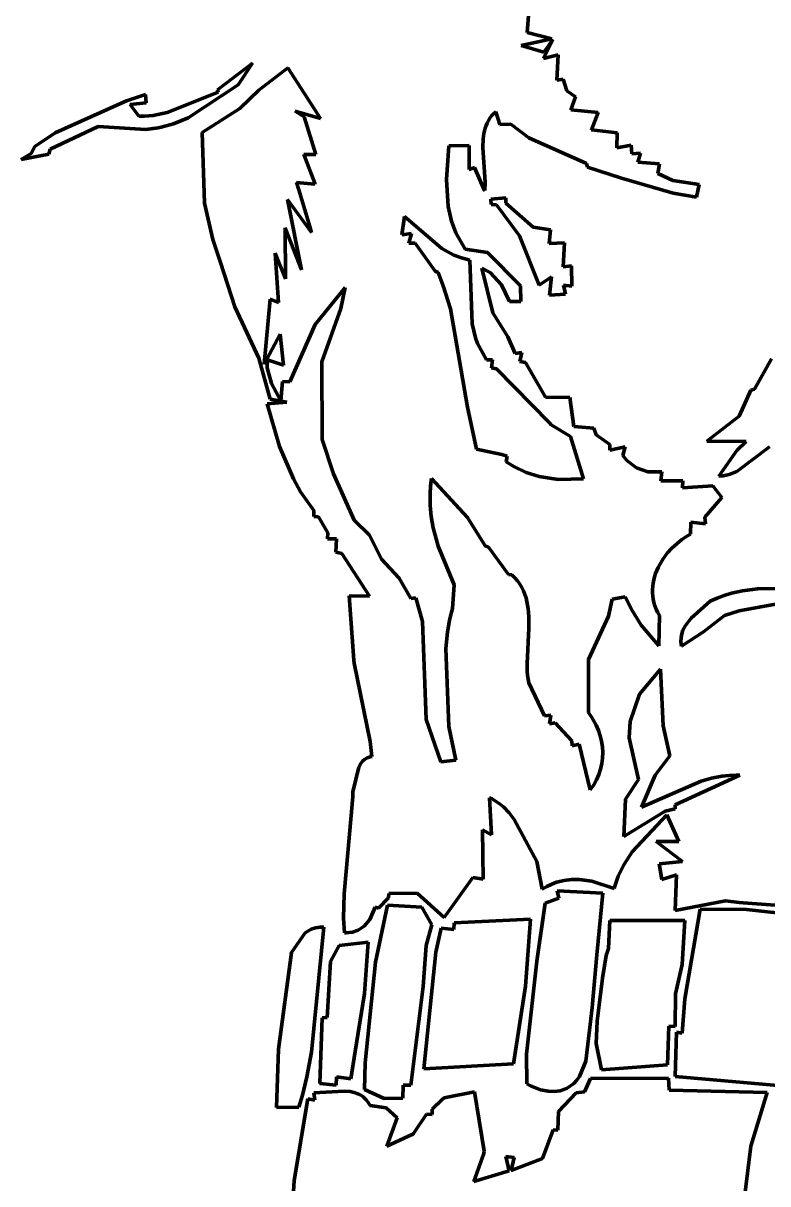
# Model space of a CAD drawing. Header units: millimetres. Extents: x 0 to 7.9, y 0 to 11.
# Drawn here: x 2.807 to 4.207, y 4.682 to 6.863 of the extents above; entities that cross this region are included whole.
import ezdxf

# ---------------------------------------------------------------- set-up
doc = ezdxf.new("R2010")
doc.units = ezdxf.units.MM
doc.layers.add('color#020202ff', color=7, linetype='CONTINUOUS', lineweight=100)
doc.layers.add('color#fefefeff', color=7, linetype='CONTINUOUS', lineweight=100)

msp = doc.modelspace()

# ---------------------------------------------------------------- linework, layer by layer
at = {"layer": 'color#020202ff'}
for p, q in [((3.7577, 6.8855), (3.7548, 6.8457)), ((3.801, 6.8341), (3.7435, 6.8213)), ((3.7548, 6.8457), (3.801, 6.8341)), ((3.8031, 6.8331), (3.7854, 6.797)), ((3.7858, 6.809), (3.8031, 6.8331)), ((3.7435, 6.8213), (3.7858, 6.809)), ((3.2379, 6.7882), (3.1724, 6.7385)), ((3.2114, 6.7477), (3.2379, 6.7882)), ((3.7854, 6.797), (3.8127, 6.8038)), ((3.8127, 6.8038), (3.8108, 6.7567)), ((3.3048, 6.7797), (3.2502, 6.7377)), ((3.366, 6.6842), (3.3048, 6.7797)), ((3.1169, 6.6857), (3.2114, 6.7477)), ((3.8108, 6.7567), (3.8226, 6.7585)), ((3.8226, 6.7585), (3.8291, 6.7361)), ((3.0366, 6.7292), (3.001, 6.7177)), ((3.038, 6.7138), (3.0366, 6.7292)), ((3.1732, 6.7337), (3.0773, 6.6958)), ((3.1724, 6.7385), (3.1732, 6.7337)), ((3.2502, 6.7377), (3.214, 6.7033)), ((3.8291, 6.7361), (3.8453, 6.7252)), ((3.8453, 6.7252), (3.8367, 6.7009)), ((3.001, 6.7177), (2.8668, 6.6574)), ((3.0079, 6.7106), (3.038, 6.7138)), ((3.024, 6.6885), (3.0079, 6.7106)), ((3.214, 6.7033), (3.1431, 6.658)), ((3.3355, 6.6877), (3.3183, 6.6981)), ((3.3183, 6.6981), (3.366, 6.6842)), ((3.6955, 6.6971), (3.6914, 6.6932)), ((3.7031, 6.6732), (3.6955, 6.6971)), ((3.8367, 6.7009), (3.888, 6.6959)), ((3.035, 6.6885), (3.024, 6.6885)), ((3.0511, 6.69), (3.035, 6.6885)), ((3.0773, 6.6958), (3.0511, 6.69)), ((3.0895, 6.6744), (3.1169, 6.6857)), ((3.3571, 6.617), (3.3355, 6.6877)), ((3.6793, 6.6758), (3.6773, 6.6711)), ((3.6817, 6.6804), (3.6793, 6.6758)), ((3.6845, 6.6848), (3.6817, 6.6804)), ((3.6877, 6.6891), (3.6845, 6.6848)), ((3.6914, 6.6932), (3.6877, 6.6891)), ((3.888, 6.6959), (3.8755, 6.6631)), ((2.8668, 6.6574), (2.8289, 6.6316)), ((2.8572, 6.6266), (2.9475, 6.6691)), ((2.9475, 6.6691), (3.0373, 6.6634)), ((3.0373, 6.6634), (3.0606, 6.6668)), ((3.0606, 6.6668), (3.0665, 6.668)), ((3.0665, 6.668), (3.0895, 6.6744)), ((3.1431, 6.658), (3.148, 6.5255)), ((3.6732, 6.6564), (3.6718, 6.6461)), ((3.6742, 6.6614), (3.6732, 6.6564)), ((3.6756, 6.6663), (3.6742, 6.6614)), ((3.6773, 6.6711), (3.6756, 6.6663)), ((3.7238, 6.6737), (3.7031, 6.6732)), ((3.7577, 6.6479), (3.7238, 6.6737)), ((3.8755, 6.6631), (3.9239, 6.6573)), ((3.9239, 6.6573), (3.9231, 6.6295)), ((2.8289, 6.6316), (2.822, 6.6183)), ((3.6074, 6.6327), (3.603, 6.57)), ((3.6454, 6.6339), (3.6074, 6.6327)), ((3.6453, 6.5885), (3.6454, 6.6339)), ((3.6718, 6.6461), (3.6714, 6.6301)), ((3.8666, 6.6), (3.7577, 6.6479)), ((3.9231, 6.6295), (3.9503, 6.6341)), ((3.9503, 6.6341), (3.9516, 6.6178)), ((2.822, 6.6183), (2.8032, 6.607)), ((2.8032, 6.607), (2.8549, 6.6176)), ((2.8549, 6.6176), (2.8572, 6.6266)), ((3.3344, 6.6169), (3.3571, 6.617)), ((3.355, 6.5626), (3.3344, 6.6169)), ((3.6714, 6.6301), (3.6757, 6.5646)), ((3.9516, 6.6178), (3.9678, 6.6193)), ((3.9678, 6.6193), (3.9631, 6.6022)), ((3.6558, 6.5921), (3.6453, 6.5885)), ((3.6735, 6.5503), (3.6558, 6.5921)), ((3.8681, 6.5932), (3.8666, 6.6)), ((3.9323, 6.5721), (3.8681, 6.5932)), ((3.9631, 6.6022), (4.0035, 6.599)), ((4.0035, 6.599), (4.0003, 6.5813)), ((3.603, 6.57), (3.6063, 6.519)), ((4.0295, 6.5438), (3.9323, 6.5721)), ((4.0003, 6.5813), (4.0284, 6.5677)), ((4.0284, 6.5677), (4.0784, 6.5605)), ((3.3252, 6.5501), (3.321, 6.564)), ((3.321, 6.564), (3.3556, 6.5611)), ((3.346, 6.4812), (3.3252, 6.5501)), ((3.3556, 6.5611), (3.355, 6.5626)), ((3.6749, 6.5492), (3.6735, 6.5503)), ((3.6757, 6.5646), (3.6749, 6.5492)), ((4.0784, 6.5605), (4.0732, 6.5363)), ((3.148, 6.5255), (3.1637, 6.4567)), ((3.33, 6.3997), (3.3038, 6.5322)), ((3.3038, 6.5322), (3.3493, 6.4703)), ((3.6862, 6.5326), (3.7148, 6.5352)), ((3.687, 6.5226), (3.6862, 6.5326)), ((3.6971, 6.5221), (3.687, 6.5226)), ((3.7148, 6.5352), (3.7146, 6.5255)), ((3.7146, 6.5255), (3.7661, 6.4802)), ((4.0732, 6.5363), (4.0295, 6.5438)), ((3.5239, 6.5004), (3.5189, 6.4655)), ((3.5943, 6.4399), (3.5239, 6.5004)), ((3.6063, 6.519), (3.6126, 6.4913)), ((3.7405, 6.4637), (3.6971, 6.5221)), ((3.3001, 6.3829), (3.2992, 6.4788)), ((3.2992, 6.4788), (3.3001, 6.4767)), ((3.3493, 6.4703), (3.346, 6.4812)), ((3.6126, 6.4913), (3.6204, 6.4696)), ((3.7661, 6.4802), (3.7984, 6.4748)), ((3.1637, 6.4567), (3.1777, 6.4139)), ((3.3001, 6.4767), (3.32, 6.4256)), ((3.5189, 6.4655), (3.5372, 6.468)), ((3.5372, 6.468), (3.5323, 6.4501)), ((3.6204, 6.4696), (3.6381, 6.4387)), ((3.7772, 6.3712), (3.7405, 6.4637)), ((3.7984, 6.4748), (3.7959, 6.4492)), ((3.5323, 6.4501), (3.5442, 6.4501)), ((3.5442, 6.4501), (3.5815, 6.3977)), ((3.6168, 6.4278), (3.5943, 6.4399)), ((3.6381, 6.4387), (3.6799, 6.4326)), ((3.7959, 6.4492), (3.8252, 6.4508)), ((3.8252, 6.4508), (3.8221, 6.4057)), ((3.1777, 6.4139), (3.2047, 6.3303)), ((3.2869, 6.3383), (3.2805, 6.431)), ((3.2805, 6.431), (3.3001, 6.3829)), ((3.32, 6.4256), (3.33, 6.3997)), ((3.6313, 6.4222), (3.6168, 6.4278)), ((3.6466, 6.4181), (3.6313, 6.4222)), ((3.6512, 6.2984), (3.6466, 6.4181)), ((3.6799, 6.4326), (3.7419, 6.3696)), ((3.5815, 6.3977), (3.5873, 6.3948)), ((3.5873, 6.3948), (3.597, 6.3696)), ((3.6853, 6.3947), (3.6697, 6.4032)), ((3.6697, 6.4032), (3.6898, 6.3191)), ((3.7061, 6.3715), (3.6853, 6.3947)), ((3.8221, 6.4057), (3.8382, 6.4074)), ((3.8382, 6.4074), (3.8385, 6.3695)), ((3.597, 6.3696), (3.6102, 6.3268)), ((3.7217, 6.3406), (3.7061, 6.3715)), ((3.7419, 6.3696), (3.7428, 6.3405)), ((3.8006, 6.3868), (3.7772, 6.3712)), ((3.7969, 6.352), (3.8006, 6.3868)), ((3.8385, 6.3695), (3.8231, 6.3711)), ((3.8231, 6.3711), (3.8269, 6.3544)), ((3.4124, 6.3668), (3.356, 6.2972)), ((3.404, 6.3272), (3.4124, 6.3668)), ((3.8269, 6.3544), (3.7969, 6.352)), ((3.2047, 6.3303), (3.25, 6.234)), ((3.2603, 6.2227), (3.2711, 6.3449)), ((3.2711, 6.3449), (3.2869, 6.3383)), ((3.3682, 6.227), (3.404, 6.3272)), ((3.6102, 6.3268), (3.6424, 6.1418)), ((3.7428, 6.3405), (3.7217, 6.3406)), ((3.6898, 6.3191), (3.7185, 6.2741)), ((3.356, 6.2972), (3.3081, 6.1896)), ((3.6578, 6.2719), (3.6512, 6.2984)), ((3.2903, 6.279), (3.2603, 6.2227)), ((3.2965, 6.2206), (3.2903, 6.279)), ((3.6615, 6.2615), (3.6578, 6.2719)), ((3.6782, 6.2309), (3.6615, 6.2615)), ((3.7185, 6.2741), (3.732, 6.2428)), ((3.732, 6.2428), (3.7448, 6.2443)), ((3.7448, 6.2443), (3.7408, 6.2277)), ((3.25, 6.234), (3.2714, 6.1566)), ((3.2656, 6.216), (3.2665, 6.2307)), ((3.2665, 6.2307), (3.2965, 6.2206)), ((3.3691, 6.0813), (3.3682, 6.227)), ((3.6894, 6.2309), (3.6782, 6.2309)), ((3.6877, 6.2159), (3.6894, 6.2309)), ((3.7408, 6.2277), (3.7518, 6.2259)), ((3.7518, 6.2259), (3.7892, 6.1607)), ((4.1824, 6.1758), (4.2143, 6.2326)), ((3.2735, 6.1861), (3.2656, 6.216)), ((3.697, 6.2136), (3.6877, 6.2159)), ((3.797, 6.1121), (3.697, 6.2136)), ((3.2915, 6.1537), (3.2735, 6.1861)), ((3.2948, 6.19), (3.2915, 6.1537)), ((3.3081, 6.1896), (3.2948, 6.19)), ((4.1536, 6.1251), (4.1754, 6.1738)), ((4.1754, 6.1738), (4.1824, 6.1758)), ((3.2714, 6.1566), (3.3026, 6.1512)), ((3.7892, 6.1607), (3.8352, 6.16)), ((3.8352, 6.16), (3.8427, 6.1053)), ((3.3026, 6.1512), (3.2654, 6.1482)), ((3.2654, 6.1482), (3.2891, 6.068)), ((3.6424, 6.1418), (3.6593, 6.0627)), ((3.8, 6.1083), (3.797, 6.1121)), ((3.8361, 6.0864), (3.8, 6.1083)), ((4.0925, 6.0776), (4.1536, 6.1251)), ((3.8608, 6.0069), (3.8361, 6.0864)), ((3.8427, 6.1053), (3.8798, 6.1022)), ((3.8798, 6.1022), (3.8842, 6.0897)), ((3.8842, 6.0897), (3.9104, 6.0718)), ((3.2891, 6.068), (3.3153, 6.0069)), ((3.3903, 6.0163), (3.3691, 6.0813)), ((3.9104, 6.0718), (3.9104, 6.0607)), ((3.9104, 6.0607), (3.9391, 6.0674)), ((3.9391, 6.0674), (3.9347, 6.0508)), ((4.1666, 6.077), (4.0925, 6.0776)), ((4.2107, 6.0672), (4.149, 6.0211)), ((4.1492, 6.0601), (4.1666, 6.077)), ((3.6593, 6.0627), (3.707, 6.0531)), ((3.707, 6.0531), (3.7172, 6.0499)), ((3.7172, 6.0499), (3.7155, 6.0389)), ((3.9347, 6.0508), (3.9424, 6.0414)), ((4.1153, 6.0119), (4.1492, 6.0601)), ((3.7155, 6.0389), (3.7293, 6.0303)), ((3.7293, 6.0303), (3.7529, 6.019)), ((3.9424, 6.0414), (3.9604, 6.0276)), ((3.9604, 6.0276), (3.9815, 6.0204)), ((4.149, 6.0211), (4.1347, 6.0155)), ((3.3153, 6.0069), (3.3285, 5.9825)), ((3.4292, 5.9293), (3.3903, 6.0163)), ((3.5749, 6.0078), (3.573, 5.9932)), ((3.6422, 5.9345), (3.5749, 6.0078)), ((3.7529, 6.019), (3.7774, 6.0112)), ((3.7774, 6.0112), (3.8131, 6.0058)), ((3.8131, 6.0058), (3.8608, 6.0069)), ((3.9815, 6.0204), (4.0081, 6.0202)), ((4.0081, 6.0202), (4.0064, 6.0031)), ((4.0064, 6.0031), (4.0475, 6.0035)), ((4.0475, 6.0035), (4.0467, 5.9904)), ((4.1233, 6.0128), (4.1153, 6.0119)), ((4.1347, 6.0155), (4.1233, 6.0128)), ((3.3285, 5.9825), (3.3532, 5.9474)), ((3.573, 5.9932), (3.572, 5.9788)), ((3.572, 5.9788), (3.5722, 5.9573)), ((4.0467, 5.9904), (4.1042, 5.9938)), ((4.1042, 5.9938), (4.121, 5.9722)), ((3.5722, 5.9573), (3.5742, 5.9361)), ((4.121, 5.9722), (4.0891, 5.9353)), ((3.3532, 5.9474), (3.3532, 5.9363)), ((3.3532, 5.9363), (3.3622, 5.9356)), ((3.3622, 5.9356), (3.3796, 5.9055)), ((3.5742, 5.9361), (3.578, 5.9152)), ((3.6757, 5.8813), (3.6422, 5.9345)), ((4.0891, 5.9353), (4.09, 5.9227)), ((3.4582, 5.9015), (3.4292, 5.9293)), ((3.578, 5.9152), (3.5873, 5.8808)), ((4.0624, 5.9254), (4.0619, 5.9028)), ((4.09, 5.9227), (4.0624, 5.9254)), ((3.3796, 5.9055), (3.3793, 5.8941)), ((3.3793, 5.8941), (3.3959, 5.8941)), ((3.3959, 5.8941), (3.395, 5.8693)), ((3.4808, 5.856), (3.4582, 5.9015)), ((4.0459, 5.893), (4.036, 5.8852)), ((4.0565, 5.8998), (4.0459, 5.893)), ((4.0619, 5.9028), (4.0565, 5.8998)), ((3.395, 5.8693), (3.4059, 5.867)), ((3.5873, 5.8808), (3.6175, 5.808)), ((3.6819, 5.8789), (3.6757, 5.8813)), ((3.7194, 5.8276), (3.6819, 5.8789)), ((4.0266, 5.8765), (4.0181, 5.8671)), ((4.036, 5.8852), (4.0266, 5.8765)), ((3.4059, 5.867), (3.4579, 5.7863)), ((3.5141, 5.8204), (3.4808, 5.856)), ((4.004, 5.8461), (4.0011, 5.8405)), ((4.0105, 5.8569), (4.004, 5.8461)), ((4.0181, 5.8671), (4.0105, 5.8569)), ((3.7258, 5.8267), (3.7194, 5.8276)), ((3.7314, 5.821), (3.7258, 5.8267)), ((3.9963, 5.8291), (3.9944, 5.8232)), ((3.9986, 5.8348), (3.9963, 5.8291)), ((4.0011, 5.8405), (3.9986, 5.8348)), ((3.5357, 5.7822), (3.5141, 5.8204)), ((3.6175, 5.808), (3.6143, 5.7637)), ((3.7363, 5.8151), (3.7314, 5.821)), ((3.7406, 5.809), (3.7363, 5.8151)), ((3.7444, 5.8028), (3.7406, 5.809)), ((3.7476, 5.7964), (3.7444, 5.8028)), ((3.9909, 5.8052), (3.9905, 5.7991)), ((3.9917, 5.8112), (3.9909, 5.8052)), ((3.9929, 5.8172), (3.9917, 5.8112)), ((3.9944, 5.8232), (3.9929, 5.8172)), ((3.4579, 5.7863), (3.4199, 5.7874)), ((3.4199, 5.7874), (3.4286, 5.6662)), ((3.545, 5.7836), (3.5357, 5.7822)), ((3.5581, 5.7387), (3.545, 5.7836)), ((3.7502, 5.7899), (3.7476, 5.7964)), ((3.7525, 5.7832), (3.7502, 5.7899)), ((3.7542, 5.7765), (3.7525, 5.7832)), ((3.9148, 5.7809), (3.9075, 5.7489)), ((3.939, 5.7854), (3.9148, 5.7809)), ((3.9525, 5.7595), (3.939, 5.7854)), ((3.9905, 5.7991), (3.9905, 5.793)), ((3.9905, 5.793), (3.991, 5.7868)), ((3.991, 5.7868), (3.9918, 5.7807)), ((3.9918, 5.7807), (3.9932, 5.7746)), ((4.0989, 5.7769), (4.112, 5.783)), ((4.112, 5.783), (4.1254, 5.7881)), ((4.1254, 5.7881), (4.1389, 5.7922)), ((4.1389, 5.7922), (4.1596, 5.7969)), ((4.1596, 5.7969), (4.1877, 5.8006)), ((4.1877, 5.8006), (4.2519, 5.8012)), ((3.6143, 5.7637), (3.6121, 5.7563)), ((3.7556, 5.7696), (3.7542, 5.7765)), ((3.7567, 5.7626), (3.7556, 5.7696)), ((3.7578, 5.7484), (3.7567, 5.7626)), ((3.9692, 5.7319), (3.9525, 5.7595)), ((3.9932, 5.7746), (3.995, 5.7685)), ((3.995, 5.7685), (3.9973, 5.7624)), ((3.9973, 5.7624), (4, 5.7564)), ((4.0633, 5.7454), (4.0989, 5.7769)), ((4.1535, 5.7588), (4.1256, 5.7501)), ((4.222, 5.7713), (4.1535, 5.7588)), ((3.565, 5.5548), (3.5581, 5.7387)), ((3.6085, 5.7413), (3.6046, 5.7187)), ((3.6121, 5.7563), (3.6085, 5.7413)), ((3.7578, 5.7266), (3.7578, 5.7484)), ((3.9075, 5.7489), (3.87, 5.6678)), ((4, 5.7564), (4.0033, 5.7505)), ((4.0033, 5.7505), (4.0025, 5.6934)), ((4.0522, 5.7316), (4.0633, 5.7454)), ((4.1256, 5.7501), (4.0864, 5.7195)), ((3.6046, 5.7187), (3.6019, 5.6881)), ((3.7544, 5.6598), (3.7578, 5.7266)), ((4.0025, 5.6934), (3.9692, 5.7319)), ((4.0441, 5.7086), (4.0453, 5.7157)), ((4.0864, 5.7195), (4.0448, 5.6926)), ((4.0453, 5.7157), (4.0475, 5.7224)), ((4.0475, 5.7224), (4.0522, 5.7316)), ((4.0439, 5.7009), (4.0441, 5.7086)), ((4.0442, 5.6968), (4.0439, 5.7009)), ((4.0448, 5.6926), (4.0442, 5.6968)), ((3.6019, 5.6881), (3.6071, 5.5417)), ((3.4286, 5.6662), (3.4296, 5.6609)), ((3.4296, 5.6609), (3.4594, 5.5132)), ((3.7549, 5.6452), (3.7544, 5.6598)), ((3.87, 5.6678), (3.8701, 5.5678)), ((3.7556, 5.6379), (3.7549, 5.6452)), ((3.7565, 5.6308), (3.7556, 5.6379)), ((3.7579, 5.6237), (3.7565, 5.6308)), ((3.966, 5.6021), (4.0052, 5.6493)), ((4.0052, 5.6493), (4.0102, 5.5431)), ((3.7872, 5.5616), (3.7579, 5.6237)), ((3.9485, 5.5512), (3.966, 5.6021)), ((3.7995, 5.5632), (3.7872, 5.5616)), ((3.797, 5.5464), (3.7995, 5.5632)), ((3.8701, 5.5678), (3.8764, 5.5587)), ((3.5925, 5.4751), (3.565, 5.5548)), ((3.6071, 5.5417), (3.6203, 5.4784)), ((3.8073, 5.5482), (3.797, 5.5464)), ((3.8384, 5.5148), (3.8073, 5.5482)), ((3.8764, 5.5587), (3.8843, 5.5443)), ((3.8843, 5.5443), (3.8886, 5.5344)), ((3.9466, 5.5204), (3.9485, 5.5512)), ((4.0102, 5.5431), (4.0231, 5.4866)), ((3.8886, 5.5344), (3.892, 5.5242)), ((3.892, 5.5242), (3.8945, 5.5139)), ((3.9643, 5.4421), (3.9466, 5.5204)), ((3.4594, 5.5132), (3.4625, 5.4853)), ((3.8395, 5.5051), (3.8384, 5.5148)), ((3.8523, 5.5087), (3.8395, 5.5051)), ((3.8733, 5.4223), (3.8523, 5.5087)), ((3.8945, 5.5139), (3.8961, 5.5034)), ((3.8961, 5.5034), (3.8967, 5.4929)), ((3.445, 5.4762), (3.4418, 5.4722)), ((3.4489, 5.4797), (3.445, 5.4762)), ((3.4537, 5.4825), (3.4489, 5.4797)), ((3.4593, 5.4846), (3.4537, 5.4825)), ((3.4625, 5.4853), (3.4593, 5.4846)), ((3.6203, 5.4784), (3.5925, 5.4751)), ((3.8965, 5.4824), (3.8952, 5.4719)), ((3.8967, 5.4929), (3.8965, 5.4824)), ((4.0231, 5.4866), (3.9953, 5.45)), ((3.4381, 5.4653), (3.4269, 5.4188)), ((3.4418, 5.4722), (3.4381, 5.4653)), ((3.8929, 5.4616), (3.8896, 5.4514)), ((3.8952, 5.4719), (3.8929, 5.4616)), ((3.8798, 5.4317), (3.8733, 5.4223)), ((3.8853, 5.4414), (3.8798, 5.4317)), ((3.8896, 5.4514), (3.8853, 5.4414)), ((3.9397, 5.405), (3.9643, 5.4421)), ((3.9953, 5.45), (3.97, 5.3898)), ((3.97, 5.3898), (4.082, 5.4387)), ((4.155, 5.4499), (4.033, 5.3947)), ((4.082, 5.4387), (4.1013, 5.4443)), ((4.1013, 5.4443), (4.1211, 5.4482)), ((4.1211, 5.4482), (4.1345, 5.4497)), ((4.1345, 5.4497), (4.1481, 5.4501)), ((4.1481, 5.4501), (4.155, 5.4499)), ((3.4269, 5.4188), (3.4266, 5.4096)), ((3.4266, 5.4096), (3.4102, 5.2271)), ((3.6875, 5.3381), (3.6837, 5.4078)), ((3.6837, 5.4078), (3.6886, 5.4055)), ((3.6886, 5.4055), (3.6932, 5.4028)), ((3.6932, 5.4028), (3.702, 5.397)), ((3.702, 5.397), (3.7099, 5.3904)), ((3.7099, 5.3904), (3.7206, 5.3792)), ((3.9368, 5.3346), (3.9397, 5.405)), ((4.033, 5.3947), (4.0331, 5.3866)), ((3.7206, 5.3792), (3.7301, 5.3668)), ((3.7301, 5.3668), (3.7726, 5.2876)), ((4.0144, 5.3822), (3.9368, 5.3346)), ((3.9524, 5.3061), (4.0174, 5.3754)), ((4.0331, 5.3866), (4.0144, 5.3822)), ((4.0174, 5.3754), (4.0397, 5.3256)), ((3.672, 5.2547), (3.6708, 5.3475)), ((3.6708, 5.3475), (3.6875, 5.3381)), ((4.0397, 5.3256), (3.9972, 5.3253)), ((3.9972, 5.3253), (4.0469, 5.288)), ((3.9364, 5.2814), (3.9524, 5.3061)), ((3.7726, 5.2876), (3.7829, 5.2356)), ((3.926, 5.2601), (3.9364, 5.2814)), ((4.0469, 5.288), (4.003, 5.2835)), ((4.003, 5.2835), (4.0081, 5.2541)), ((3.5988, 5.1827), (3.6528, 5.258)), ((3.6528, 5.258), (3.672, 5.2547)), ((3.9199, 5.2432), (3.926, 5.2601)), ((4.0081, 5.2541), (4.0358, 5.2629)), ((4.0358, 5.2629), (4.0328, 5.1957)), ((3.7829, 5.2356), (3.7918, 5.241)), ((3.7918, 5.241), (3.8009, 5.2454)), ((3.8009, 5.2454), (3.8101, 5.2489)), ((3.8101, 5.2489), (3.824, 5.2524)), ((3.824, 5.2524), (3.8381, 5.2541)), ((3.8381, 5.2541), (3.8523, 5.2541)), ((3.8523, 5.2541), (3.8761, 5.2509)), ((3.8761, 5.2509), (3.9182, 5.2373)), ((3.9182, 5.2373), (3.9199, 5.2432)), ((3.4102, 5.2271), (3.4095, 5.1813)), ((3.4752, 5.2), (3.4936, 5.2198)), ((3.4936, 5.2198), (3.4946, 5.2278)), ((3.4946, 5.2278), (3.5476, 5.2281)), ((3.5476, 5.2281), (3.5988, 5.1827)), ((3.814, 5.2192), (3.7887, 5.2097)), ((3.8114, 5.2328), (3.814, 5.2192)), ((3.8969, 5.2286), (3.8114, 5.2328)), ((3.8856, 5.1127), (3.8969, 5.2286)), ((4.0328, 5.1957), (4.1278, 5.2137)), ((4.1278, 5.2137), (4.1533, 5.2111)), ((3.4588, 5.1786), (3.4691, 5.2023)), ((3.4691, 5.2023), (3.4752, 5.2)), ((3.4919, 5.2056), (3.4696, 5.0989)), ((3.5564, 5.202), (3.4919, 5.2056)), ((3.5751, 5.1686), (3.5564, 5.202)), ((3.7887, 5.2097), (3.7727, 5.1007)), ((4.0804, 5.1982), (4.0511, 5.0299)), ((4.1671, 5.1977), (4.0804, 5.1982)), ((4.1533, 5.2111), (4.1609, 5.21)), ((4.1609, 5.21), (4.3297, 5.1977)), ((4.4048, 5.1706), (4.1671, 5.1977)), ((3.4095, 5.1813), (3.4112, 5.1537)), ((3.4481, 5.1663), (3.4588, 5.1786)), ((3.6174, 5.1729), (3.6165, 5.1598)), ((3.7608, 5.1792), (3.6174, 5.1729)), ((3.7513, 5.0538), (3.7608, 5.1792)), ((3.9104, 5.1769), (3.9075, 5.1246)), ((4.0514, 5.177), (3.9104, 5.1769)), ((4.0465, 5.0943), (4.0514, 5.177)), ((3.3374, 5.1535), (3.3117, 5.1166)), ((3.3487, 5.1607), (3.3374, 5.1535)), ((3.3567, 5.1633), (3.3487, 5.1607)), ((3.3488, 4.9293), (3.3722, 5.1644)), ((3.3656, 5.1645), (3.3567, 5.1633)), ((3.3722, 5.1644), (3.3656, 5.1645)), ((3.4112, 5.1537), (3.4144, 5.1537)), ((3.4144, 5.1537), (3.4263, 5.1552)), ((3.4263, 5.1552), (3.4369, 5.1589)), ((3.4369, 5.1589), (3.4481, 5.1663)), ((3.5645, 5.1298), (3.5751, 5.1686)), ((3.5927, 5.1625), (3.5832, 5.1176)), ((3.6165, 5.1598), (3.5927, 5.1625)), ((3.4009, 5.1298), (3.3845, 5.1001)), ((3.4558, 5.1364), (3.4009, 5.1298)), ((3.4487, 5.0395), (3.4558, 5.1364)), ((3.5591, 5.0532), (3.5645, 5.1298)), ((3.3117, 5.1166), (3.2872, 4.9354)), ((3.5832, 5.1176), (3.5606, 4.8983)), ((3.8771, 5.0134), (3.8856, 5.1127)), ((3.903, 5.1109), (3.8963, 5.0685)), ((3.9075, 5.1246), (3.903, 5.1109)), ((3.3845, 5.1001), (3.3786, 4.9948)), ((3.4696, 5.0989), (3.4498, 4.9092)), ((3.7727, 5.1007), (3.7533, 4.926)), ((4.034, 5.0389), (4.0465, 5.0943)), ((3.8963, 5.0685), (3.8861, 4.9876)), ((3.4309, 4.9307), (3.4487, 5.0395)), ((3.5359, 4.8674), (3.5591, 5.0532)), ((3.7292, 4.9077), (3.7513, 5.0538)), ((4.0328, 4.9776), (4.034, 5.0389)), ((4.0511, 5.0299), (4.0465, 4.965)), ((3.8649, 4.9124), (3.8771, 5.0134)), ((3.3688, 4.994), (3.3645, 4.8706)), ((3.3786, 4.9948), (3.3688, 4.994)), ((3.8861, 4.9876), (3.8844, 4.9461)), ((4.0186, 4.9055), (4.0211, 4.9787)), ((4.0211, 4.9787), (4.0328, 4.9776)), ((4.0356, 4.9674), (4.0329, 4.884)), ((4.0465, 4.965), (4.0356, 4.9674)), ((3.2872, 4.9354), (3.2831, 4.8254)), ((3.4233, 4.8796), (3.4309, 4.9307)), ((3.8844, 4.9461), (3.8948, 4.8963)), ((3.3403, 4.883), (3.3488, 4.9293)), ((3.4498, 4.9092), (3.449, 4.8593)), ((3.7533, 4.926), (3.754, 4.8699)), ((3.8529, 4.8839), (3.8649, 4.9124)), ((3.5606, 4.8983), (3.7292, 4.9077)), ((3.8948, 4.8963), (4.0186, 4.9055)), ((3.332, 4.8486), (3.3403, 4.883)), ((3.3645, 4.8706), (3.3953, 4.8675)), ((3.3953, 4.8675), (3.3962, 4.883)), ((3.3962, 4.883), (3.4233, 4.8796)), ((3.5207, 4.843), (3.5213, 4.8674)), ((3.5213, 4.8674), (3.5359, 4.8674)), ((3.754, 4.8699), (3.7611, 4.8661)), ((3.7611, 4.8661), (3.7795, 4.859)), ((3.8301, 4.8621), (3.8364, 4.866)), ((3.8364, 4.866), (3.8423, 4.8709)), ((3.8423, 4.8709), (3.8479, 4.8769)), ((3.8479, 4.8769), (3.8529, 4.8839)), ((3.8739, 4.8802), (3.8624, 4.8547)), ((4.0207, 4.8808), (3.8739, 4.8802)), ((4.0216, 4.8578), (4.0207, 4.8808)), ((4.0329, 4.884), (4.2329, 4.8661)), ((3.3255, 4.826), (3.332, 4.8486)), ((3.4102, 4.8564), (3.3533, 4.8528)), ((3.3533, 4.8528), (3.355, 4.8391)), ((3.4218, 4.8555), (3.4102, 4.8564)), ((3.4293, 4.8539), (3.4218, 4.8555)), ((3.4363, 4.8514), (3.4293, 4.8539)), ((3.4396, 4.8498), (3.4363, 4.8514)), ((3.4429, 4.8478), (3.4396, 4.8498)), ((3.446, 4.8456), (3.4429, 4.8478)), ((3.4489, 4.843), (3.446, 4.8456)), ((3.4517, 4.8401), (3.4489, 4.843)), ((3.449, 4.8593), (3.4855, 4.8424)), ((3.4855, 4.8424), (3.5207, 4.843)), ((3.5987, 4.8434), (3.5945, 4.8404)), ((3.6559, 4.8548), (3.5987, 4.8434)), ((3.6736, 4.7434), (3.6559, 4.8548)), ((3.7795, 4.859), (3.7945, 4.856)), ((3.7945, 4.856), (3.8057, 4.8557)), ((3.8057, 4.8557), (3.8165, 4.8571)), ((3.8466, 4.8531), (3.8139, 4.8179)), ((3.8165, 4.8571), (3.8234, 4.8592)), ((3.8234, 4.8592), (3.8301, 4.8621)), ((3.8624, 4.8547), (3.8466, 4.8531)), ((4.2064, 4.8535), (4.0216, 4.8578)), ((4.1752, 4.753), (4.2064, 4.8535)), ((3.2831, 4.8254), (3.3255, 4.826)), ((3.3421, 4.8417), (3.3165, 4.6881)), ((3.355, 4.8391), (3.3421, 4.8417)), ((3.4544, 4.8368), (3.4517, 4.8401)), ((3.4569, 4.8331), (3.4544, 4.8368)), ((3.4592, 4.829), (3.4569, 4.8331)), ((3.4894, 4.8248), (3.4592, 4.829)), ((3.5102, 4.8062), (3.4894, 4.8248)), ((3.5763, 4.8222), (3.576, 4.8125)), ((3.5945, 4.8404), (3.5763, 4.8222)), ((3.491, 4.7531), (3.5102, 4.8062)), ((3.5655, 4.813), (3.541, 4.7767)), ((3.576, 4.8125), (3.5655, 4.813)), ((3.8139, 4.8179), (3.8121, 4.7832)), ((3.8038, 4.7836), (3.7835, 4.7295)), ((3.8121, 4.7832), (3.8038, 4.7836)), ((3.5397, 4.7751), (3.491, 4.7531)), ((3.541, 4.7767), (3.5397, 4.7751)), ((3.6544, 4.6863), (3.6733, 4.7393)), ((3.6733, 4.7393), (3.6736, 4.7434)), ((3.7304, 4.7318), (3.7145, 4.7336)), ((3.7145, 4.7336), (3.7211, 4.7066)), ((4.1634, 4.6563), (4.1752, 4.753)), ((3.7243, 4.7074), (3.7304, 4.7318)), ((3.7835, 4.7295), (3.7243, 4.7074)), ((3.7211, 4.7066), (3.6544, 4.6863)), ((3.3165, 4.6881), (3.3127, 4.6277))]:
    msp.add_line(p, q, dxfattribs=at)
at = {"layer": 'color#fefefeff'}
for p, q in [((3.7548, 6.8457), (3.7577, 6.8855)), ((3.7435, 6.8213), (3.801, 6.8341)), ((3.801, 6.8341), (3.7548, 6.8457)), ((3.7854, 6.797), (3.8031, 6.8331)), ((3.8031, 6.8331), (3.7858, 6.809)), ((3.7858, 6.809), (3.7435, 6.8213)), ((3.1724, 6.7385), (3.2379, 6.7882)), ((3.2379, 6.7882), (3.2114, 6.7477)), ((3.8127, 6.8038), (3.7854, 6.797)), ((3.8108, 6.7567), (3.8127, 6.8038)), ((3.2502, 6.7377), (3.3048, 6.7797)), ((3.3048, 6.7797), (3.366, 6.6842)), ((3.2114, 6.7477), (3.1169, 6.6857)), ((3.8226, 6.7585), (3.8108, 6.7567)), ((3.8291, 6.7361), (3.8226, 6.7585)), ((3.001, 6.7177), (3.0366, 6.7292)), ((3.0366, 6.7292), (3.038, 6.7138)), ((3.0773, 6.6958), (3.1732, 6.7337)), ((3.1732, 6.7337), (3.1724, 6.7385)), ((3.214, 6.7033), (3.2502, 6.7377)), ((3.8453, 6.7252), (3.8291, 6.7361)), ((3.8367, 6.7009), (3.8453, 6.7252)), ((2.8668, 6.6574), (3.001, 6.7177)), ((3.038, 6.7138), (3.0079, 6.7106)), ((3.0079, 6.7106), (3.024, 6.6885)), ((3.1431, 6.658), (3.214, 6.7033)), ((3.366, 6.6842), (3.3183, 6.6981)), ((3.3183, 6.6981), (3.3355, 6.6877)), ((3.6914, 6.6932), (3.6955, 6.6971)), ((3.6955, 6.6971), (3.7031, 6.6732)), ((3.888, 6.6959), (3.8367, 6.7009)), ((3.024, 6.6885), (3.035, 6.6885)), ((3.035, 6.6885), (3.0511, 6.69)), ((3.0511, 6.69), (3.0773, 6.6958)), ((3.1169, 6.6857), (3.0895, 6.6744)), ((3.3355, 6.6877), (3.3571, 6.617)), ((3.6773, 6.6711), (3.6793, 6.6758)), ((3.6793, 6.6758), (3.6817, 6.6804)), ((3.6817, 6.6804), (3.6845, 6.6848)), ((3.6845, 6.6848), (3.6877, 6.6891)), ((3.6877, 6.6891), (3.6914, 6.6932)), ((3.8755, 6.6631), (3.888, 6.6959)), ((2.8289, 6.6316), (2.8668, 6.6574)), ((2.9475, 6.6691), (2.8572, 6.6266)), ((3.0373, 6.6634), (2.9475, 6.6691)), ((3.0606, 6.6668), (3.0373, 6.6634)), ((3.0665, 6.668), (3.0606, 6.6668)), ((3.0895, 6.6744), (3.0665, 6.668)), ((3.148, 6.5255), (3.1431, 6.658)), ((3.6718, 6.6461), (3.6732, 6.6564)), ((3.6732, 6.6564), (3.6742, 6.6614)), ((3.6742, 6.6614), (3.6756, 6.6663)), ((3.6756, 6.6663), (3.6773, 6.6711)), ((3.7031, 6.6732), (3.7238, 6.6737)), ((3.7238, 6.6737), (3.7577, 6.6479)), ((3.9239, 6.6573), (3.8755, 6.6631)), ((3.9231, 6.6295), (3.9239, 6.6573)), ((2.822, 6.6183), (2.8289, 6.6316)), ((3.603, 6.57), (3.6074, 6.6327)), ((3.6074, 6.6327), (3.6454, 6.6339)), ((3.6454, 6.6339), (3.6453, 6.5885)), ((3.6714, 6.6301), (3.6718, 6.6461)), ((3.7577, 6.6479), (3.8666, 6.6)), ((3.9503, 6.6341), (3.9231, 6.6295)), ((3.9516, 6.6178), (3.9503, 6.6341)), ((2.8032, 6.607), (2.822, 6.6183)), ((2.8549, 6.6176), (2.8032, 6.607)), ((2.8572, 6.6266), (2.8549, 6.6176)), ((3.3571, 6.617), (3.3344, 6.6169)), ((3.3344, 6.6169), (3.355, 6.5626)), ((3.6757, 6.5646), (3.6714, 6.6301)), ((3.9678, 6.6193), (3.9516, 6.6178)), ((3.9631, 6.6022), (3.9678, 6.6193)), ((3.6453, 6.5885), (3.6558, 6.5921)), ((3.6558, 6.5921), (3.6735, 6.5503)), ((3.8666, 6.6), (3.8681, 6.5932)), ((3.8681, 6.5932), (3.9323, 6.5721)), ((4.0035, 6.599), (3.9631, 6.6022)), ((4.0003, 6.5813), (4.0035, 6.599)), ((3.6063, 6.519), (3.603, 6.57)), ((3.9323, 6.5721), (4.0295, 6.5438)), ((4.0284, 6.5677), (4.0003, 6.5813)), ((4.0784, 6.5605), (4.0284, 6.5677)), ((3.3556, 6.5611), (3.321, 6.564)), ((3.321, 6.564), (3.3252, 6.5501)), ((3.3252, 6.5501), (3.346, 6.4812)), ((3.355, 6.5626), (3.3556, 6.5611)), ((3.6735, 6.5503), (3.6749, 6.5492)), ((3.6749, 6.5492), (3.6757, 6.5646)), ((4.0732, 6.5363), (4.0784, 6.5605)), ((3.1637, 6.4567), (3.148, 6.5255)), ((3.3493, 6.4703), (3.3038, 6.5322)), ((3.3038, 6.5322), (3.33, 6.3997)), ((3.7148, 6.5352), (3.6862, 6.5326)), ((3.6862, 6.5326), (3.687, 6.5226)), ((3.687, 6.5226), (3.6971, 6.5221)), ((3.7146, 6.5255), (3.7148, 6.5352)), ((3.7661, 6.4802), (3.7146, 6.5255)), ((4.0295, 6.5438), (4.0732, 6.5363)), ((3.5189, 6.4655), (3.5239, 6.5004)), ((3.5239, 6.5004), (3.5943, 6.4399)), ((3.6126, 6.4913), (3.6063, 6.519)), ((3.6971, 6.5221), (3.7405, 6.4637)), ((3.3001, 6.4767), (3.2992, 6.4788)), ((3.2992, 6.4788), (3.3001, 6.3829)), ((3.346, 6.4812), (3.3493, 6.4703)), ((3.6204, 6.4696), (3.6126, 6.4913)), ((3.7984, 6.4748), (3.7661, 6.4802)), ((3.1777, 6.4139), (3.1637, 6.4567)), ((3.32, 6.4256), (3.3001, 6.4767)), ((3.5372, 6.468), (3.5189, 6.4655)), ((3.5323, 6.4501), (3.5372, 6.468)), ((3.6381, 6.4387), (3.6204, 6.4696)), ((3.7405, 6.4637), (3.7772, 6.3712)), ((3.7959, 6.4492), (3.7984, 6.4748)), ((3.5442, 6.4501), (3.5323, 6.4501)), ((3.5815, 6.3977), (3.5442, 6.4501)), ((3.5943, 6.4399), (3.6168, 6.4278)), ((3.6799, 6.4326), (3.6381, 6.4387)), ((3.8252, 6.4508), (3.7959, 6.4492)), ((3.8221, 6.4057), (3.8252, 6.4508)), ((3.2047, 6.3303), (3.1777, 6.4139)), ((3.3001, 6.3829), (3.2805, 6.431)), ((3.2805, 6.431), (3.2869, 6.3383)), ((3.33, 6.3997), (3.32, 6.4256)), ((3.6168, 6.4278), (3.6313, 6.4222)), ((3.6313, 6.4222), (3.6466, 6.4181)), ((3.6466, 6.4181), (3.6512, 6.2984)), ((3.7419, 6.3696), (3.6799, 6.4326)), ((3.5873, 6.3948), (3.5815, 6.3977)), ((3.597, 6.3696), (3.5873, 6.3948)), ((3.6898, 6.3191), (3.6697, 6.4032)), ((3.6697, 6.4032), (3.6853, 6.3947)), ((3.6853, 6.3947), (3.7061, 6.3715)), ((3.8382, 6.4074), (3.8221, 6.4057)), ((3.8385, 6.3695), (3.8382, 6.4074)), ((3.6102, 6.3268), (3.597, 6.3696)), ((3.7061, 6.3715), (3.7217, 6.3406)), ((3.7428, 6.3405), (3.7419, 6.3696)), ((3.7772, 6.3712), (3.8006, 6.3868)), ((3.8006, 6.3868), (3.7969, 6.352)), ((3.8269, 6.3544), (3.8231, 6.3711)), ((3.8231, 6.3711), (3.8385, 6.3695)), ((3.356, 6.2972), (3.4124, 6.3668)), ((3.4124, 6.3668), (3.404, 6.3272)), ((3.7969, 6.352), (3.8269, 6.3544)), ((3.25, 6.234), (3.2047, 6.3303)), ((3.2711, 6.3449), (3.2603, 6.2227)), ((3.2869, 6.3383), (3.2711, 6.3449)), ((3.404, 6.3272), (3.3682, 6.227)), ((3.6424, 6.1418), (3.6102, 6.3268)), ((3.7217, 6.3406), (3.7428, 6.3405)), ((3.7185, 6.2741), (3.6898, 6.3191)), ((3.3081, 6.1896), (3.356, 6.2972)), ((3.6512, 6.2984), (3.6578, 6.2719)), ((3.2603, 6.2227), (3.2903, 6.279)), ((3.2903, 6.279), (3.2965, 6.2206)), ((3.6578, 6.2719), (3.6615, 6.2615)), ((3.6615, 6.2615), (3.6782, 6.2309)), ((3.732, 6.2428), (3.7185, 6.2741)), ((3.7448, 6.2443), (3.732, 6.2428)), ((3.7408, 6.2277), (3.7448, 6.2443)), ((3.2714, 6.1566), (3.25, 6.234)), ((3.2665, 6.2307), (3.2656, 6.216)), ((3.2965, 6.2206), (3.2665, 6.2307)), ((3.3682, 6.227), (3.3691, 6.0813)), ((3.6782, 6.2309), (3.6894, 6.2309)), ((3.6894, 6.2309), (3.6877, 6.2159)), ((3.7518, 6.2259), (3.7408, 6.2277)), ((3.7892, 6.1607), (3.7518, 6.2259)), ((4.2143, 6.2326), (4.1824, 6.1758)), ((3.2656, 6.216), (3.2735, 6.1861)), ((3.6877, 6.2159), (3.697, 6.2136)), ((3.697, 6.2136), (3.797, 6.1121)), ((3.2735, 6.1861), (3.2915, 6.1537)), ((3.2915, 6.1537), (3.2948, 6.19)), ((3.2948, 6.19), (3.3081, 6.1896)), ((4.1754, 6.1738), (4.1536, 6.1251)), ((4.1824, 6.1758), (4.1754, 6.1738)), ((3.3026, 6.1512), (3.2714, 6.1566)), ((3.8352, 6.16), (3.7892, 6.1607)), ((3.8427, 6.1053), (3.8352, 6.16)), ((3.2654, 6.1482), (3.3026, 6.1512)), ((3.2891, 6.068), (3.2654, 6.1482)), ((3.6593, 6.0627), (3.6424, 6.1418)), ((3.797, 6.1121), (3.8, 6.1083)), ((3.8, 6.1083), (3.8361, 6.0864)), ((4.1536, 6.1251), (4.0925, 6.0776)), ((3.8361, 6.0864), (3.8608, 6.0069)), ((3.8798, 6.1022), (3.8427, 6.1053)), ((3.8842, 6.0897), (3.8798, 6.1022)), ((3.9104, 6.0718), (3.8842, 6.0897)), ((3.3153, 6.0069), (3.2891, 6.068)), ((3.3691, 6.0813), (3.3903, 6.0163)), ((3.9104, 6.0607), (3.9104, 6.0718)), ((3.9391, 6.0674), (3.9104, 6.0607)), ((3.9347, 6.0508), (3.9391, 6.0674)), ((4.0925, 6.0776), (4.1666, 6.077)), ((4.149, 6.0211), (4.2107, 6.0672)), ((4.1666, 6.077), (4.1492, 6.0601)), ((3.707, 6.0531), (3.6593, 6.0627)), ((3.7172, 6.0499), (3.707, 6.0531)), ((3.7155, 6.0389), (3.7172, 6.0499)), ((3.9424, 6.0414), (3.9347, 6.0508)), ((4.1492, 6.0601), (4.1153, 6.0119)), ((3.7293, 6.0303), (3.7155, 6.0389)), ((3.7529, 6.019), (3.7293, 6.0303)), ((3.9604, 6.0276), (3.9424, 6.0414)), ((3.9815, 6.0204), (3.9604, 6.0276)), ((4.1347, 6.0155), (4.149, 6.0211)), ((3.3285, 5.9825), (3.3153, 6.0069)), ((3.3903, 6.0163), (3.4292, 5.9293)), ((3.573, 5.9932), (3.5749, 6.0078)), ((3.5749, 6.0078), (3.6422, 5.9345)), ((3.7774, 6.0112), (3.7529, 6.019)), ((3.8131, 6.0058), (3.7774, 6.0112)), ((3.8608, 6.0069), (3.8131, 6.0058)), ((4.0081, 6.0202), (3.9815, 6.0204)), ((4.0064, 6.0031), (4.0081, 6.0202)), ((4.0475, 6.0035), (4.0064, 6.0031)), ((4.0467, 5.9904), (4.0475, 6.0035)), ((4.1153, 6.0119), (4.1233, 6.0128)), ((4.1233, 6.0128), (4.1347, 6.0155)), ((3.3532, 5.9474), (3.3285, 5.9825)), ((3.572, 5.9788), (3.573, 5.9932)), ((3.5722, 5.9573), (3.572, 5.9788)), ((4.1042, 5.9938), (4.0467, 5.9904)), ((4.121, 5.9722), (4.1042, 5.9938)), ((3.5742, 5.9361), (3.5722, 5.9573)), ((4.0891, 5.9353), (4.121, 5.9722)), ((3.3532, 5.9363), (3.3532, 5.9474)), ((3.3622, 5.9356), (3.3532, 5.9363)), ((3.3796, 5.9055), (3.3622, 5.9356)), ((3.578, 5.9152), (3.5742, 5.9361)), ((3.6422, 5.9345), (3.6757, 5.8813)), ((4.09, 5.9227), (4.0891, 5.9353)), ((3.4292, 5.9293), (3.4582, 5.9015)), ((3.5873, 5.8808), (3.578, 5.9152)), ((4.0619, 5.9028), (4.0624, 5.9254)), ((4.0624, 5.9254), (4.09, 5.9227)), ((3.3793, 5.8941), (3.3796, 5.9055)), ((3.3959, 5.8941), (3.3793, 5.8941)), ((3.395, 5.8693), (3.3959, 5.8941)), ((3.4582, 5.9015), (3.4808, 5.856)), ((4.036, 5.8852), (4.0459, 5.893)), ((4.0459, 5.893), (4.0565, 5.8998)), ((4.0565, 5.8998), (4.0619, 5.9028)), ((3.4059, 5.867), (3.395, 5.8693)), ((3.6175, 5.808), (3.5873, 5.8808)), ((3.6757, 5.8813), (3.6819, 5.8789)), ((3.6819, 5.8789), (3.7194, 5.8276)), ((4.0181, 5.8671), (4.0266, 5.8765)), ((4.0266, 5.8765), (4.036, 5.8852)), ((3.4579, 5.7863), (3.4059, 5.867)), ((3.4808, 5.856), (3.5141, 5.8204)), ((4.0011, 5.8405), (4.004, 5.8461)), ((4.004, 5.8461), (4.0105, 5.8569)), ((4.0105, 5.8569), (4.0181, 5.8671)), ((3.7194, 5.8276), (3.7258, 5.8267)), ((3.7258, 5.8267), (3.7314, 5.821)), ((3.9944, 5.8232), (3.9963, 5.8291)), ((3.9963, 5.8291), (3.9986, 5.8348)), ((3.9986, 5.8348), (4.0011, 5.8405)), ((3.5141, 5.8204), (3.5357, 5.7822)), ((3.6143, 5.7637), (3.6175, 5.808)), ((3.7314, 5.821), (3.7363, 5.8151)), ((3.7363, 5.8151), (3.7406, 5.809)), ((3.7406, 5.809), (3.7444, 5.8028)), ((3.7444, 5.8028), (3.7476, 5.7964)), ((3.9905, 5.7991), (3.9909, 5.8052)), ((3.9909, 5.8052), (3.9917, 5.8112)), ((3.9917, 5.8112), (3.9929, 5.8172)), ((3.9929, 5.8172), (3.9944, 5.8232)), ((3.4286, 5.6662), (3.4199, 5.7874)), ((3.4199, 5.7874), (3.4579, 5.7863)), ((3.5357, 5.7822), (3.545, 5.7836)), ((3.545, 5.7836), (3.5581, 5.7387)), ((3.7476, 5.7964), (3.7502, 5.7899)), ((3.7502, 5.7899), (3.7525, 5.7832)), ((3.7525, 5.7832), (3.7542, 5.7765)), ((3.9075, 5.7489), (3.9148, 5.7809)), ((3.9148, 5.7809), (3.939, 5.7854)), ((3.939, 5.7854), (3.9525, 5.7595)), ((3.9905, 5.793), (3.9905, 5.7991)), ((3.991, 5.7868), (3.9905, 5.793)), ((3.9918, 5.7807), (3.991, 5.7868)), ((3.9932, 5.7746), (3.9918, 5.7807)), ((4.112, 5.783), (4.0989, 5.7769)), ((4.1254, 5.7881), (4.112, 5.783)), ((4.1389, 5.7922), (4.1254, 5.7881)), ((4.1596, 5.7969), (4.1389, 5.7922)), ((4.1877, 5.8006), (4.1596, 5.7969)), ((4.2519, 5.8012), (4.1877, 5.8006)), ((3.6121, 5.7563), (3.6143, 5.7637)), ((3.7542, 5.7765), (3.7556, 5.7696)), ((3.7556, 5.7696), (3.7567, 5.7626)), ((3.7567, 5.7626), (3.7578, 5.7484)), ((3.9525, 5.7595), (3.9692, 5.7319)), ((3.995, 5.7685), (3.9932, 5.7746)), ((3.9973, 5.7624), (3.995, 5.7685)), ((4, 5.7564), (3.9973, 5.7624)), ((4.0989, 5.7769), (4.0633, 5.7454)), ((4.1256, 5.7501), (4.1535, 5.7588)), ((4.1535, 5.7588), (4.222, 5.7713)), ((3.5581, 5.7387), (3.565, 5.5548)), ((3.6046, 5.7187), (3.6085, 5.7413)), ((3.6085, 5.7413), (3.6121, 5.7563)), ((3.7578, 5.7484), (3.7578, 5.7266)), ((3.87, 5.6678), (3.9075, 5.7489)), ((4.0033, 5.7505), (4, 5.7564)), ((4.0025, 5.6934), (4.0033, 5.7505)), ((4.0633, 5.7454), (4.0522, 5.7316)), ((4.0864, 5.7195), (4.1256, 5.7501)), ((3.6019, 5.6881), (3.6046, 5.7187)), ((3.7578, 5.7266), (3.7544, 5.6598)), ((3.9692, 5.7319), (4.0025, 5.6934)), ((4.0453, 5.7157), (4.0441, 5.7086)), ((4.0448, 5.6926), (4.0864, 5.7195)), ((4.0475, 5.7224), (4.0453, 5.7157)), ((4.0522, 5.7316), (4.0475, 5.7224)), ((4.0441, 5.7086), (4.0439, 5.7009)), ((4.0439, 5.7009), (4.0442, 5.6968)), ((4.0442, 5.6968), (4.0448, 5.6926)), ((3.6071, 5.5417), (3.6019, 5.6881)), ((3.4296, 5.6609), (3.4286, 5.6662)), ((3.4594, 5.5132), (3.4296, 5.6609)), ((3.7544, 5.6598), (3.7549, 5.6452)), ((3.8701, 5.5678), (3.87, 5.6678)), ((3.7549, 5.6452), (3.7556, 5.6379)), ((3.7556, 5.6379), (3.7565, 5.6308)), ((3.7565, 5.6308), (3.7579, 5.6237)), ((4.0052, 5.6493), (3.966, 5.6021)), ((4.0102, 5.5431), (4.0052, 5.6493)), ((3.7579, 5.6237), (3.7872, 5.5616)), ((3.966, 5.6021), (3.9485, 5.5512)), ((3.7872, 5.5616), (3.7995, 5.5632)), ((3.7995, 5.5632), (3.797, 5.5464)), ((3.8764, 5.5587), (3.8701, 5.5678)), ((3.565, 5.5548), (3.5925, 5.4751)), ((3.6203, 5.4784), (3.6071, 5.5417)), ((3.797, 5.5464), (3.8073, 5.5482)), ((3.8073, 5.5482), (3.8384, 5.5148)), ((3.8843, 5.5443), (3.8764, 5.5587)), ((3.8886, 5.5344), (3.8843, 5.5443)), ((3.9485, 5.5512), (3.9466, 5.5204)), ((4.0231, 5.4866), (4.0102, 5.5431)), ((3.892, 5.5242), (3.8886, 5.5344)), ((3.8945, 5.5139), (3.892, 5.5242)), ((3.9466, 5.5204), (3.9643, 5.4421)), ((3.4625, 5.4853), (3.4594, 5.5132)), ((3.8384, 5.5148), (3.8395, 5.5051)), ((3.8395, 5.5051), (3.8523, 5.5087)), ((3.8523, 5.5087), (3.8733, 5.4223)), ((3.8961, 5.5034), (3.8945, 5.5139)), ((3.8967, 5.4929), (3.8961, 5.5034)), ((3.4418, 5.4722), (3.445, 5.4762)), ((3.445, 5.4762), (3.4489, 5.4797)), ((3.4489, 5.4797), (3.4537, 5.4825)), ((3.4537, 5.4825), (3.4593, 5.4846)), ((3.4593, 5.4846), (3.4625, 5.4853)), ((3.5925, 5.4751), (3.6203, 5.4784)), ((3.8952, 5.4719), (3.8965, 5.4824)), ((3.8965, 5.4824), (3.8967, 5.4929)), ((3.9953, 5.45), (4.0231, 5.4866)), ((3.4269, 5.4188), (3.4381, 5.4653)), ((3.4381, 5.4653), (3.4418, 5.4722)), ((3.8896, 5.4514), (3.8929, 5.4616)), ((3.8929, 5.4616), (3.8952, 5.4719)), ((3.8733, 5.4223), (3.8798, 5.4317)), ((3.8798, 5.4317), (3.8853, 5.4414)), ((3.8853, 5.4414), (3.8896, 5.4514)), ((3.9643, 5.4421), (3.9397, 5.405)), ((3.97, 5.3898), (3.9953, 5.45)), ((4.082, 5.4387), (3.97, 5.3898)), ((4.033, 5.3947), (4.155, 5.4499)), ((4.1013, 5.4443), (4.082, 5.4387)), ((4.1211, 5.4482), (4.1013, 5.4443)), ((4.1345, 5.4497), (4.1211, 5.4482)), ((4.1481, 5.4501), (4.1345, 5.4497)), ((4.155, 5.4499), (4.1481, 5.4501)), ((3.4266, 5.4096), (3.4269, 5.4188)), ((3.4102, 5.2271), (3.4266, 5.4096)), ((3.6886, 5.4055), (3.6837, 5.4078)), ((3.6837, 5.4078), (3.6875, 5.3381)), ((3.6932, 5.4028), (3.6886, 5.4055)), ((3.702, 5.397), (3.6932, 5.4028)), ((3.7099, 5.3904), (3.702, 5.397)), ((3.7206, 5.3792), (3.7099, 5.3904)), ((3.9397, 5.405), (3.9368, 5.3346)), ((4.0331, 5.3866), (4.033, 5.3947)), ((3.7301, 5.3668), (3.7206, 5.3792)), ((3.7726, 5.2876), (3.7301, 5.3668)), ((3.9368, 5.3346), (4.0144, 5.3822)), ((4.0174, 5.3754), (3.9524, 5.3061)), ((4.0144, 5.3822), (4.0331, 5.3866)), ((4.0397, 5.3256), (4.0174, 5.3754)), ((3.6875, 5.3381), (3.6708, 5.3475)), ((3.6708, 5.3475), (3.672, 5.2547)), ((3.9972, 5.3253), (4.0397, 5.3256)), ((4.0469, 5.288), (3.9972, 5.3253)), ((3.9524, 5.3061), (3.9364, 5.2814)), ((3.7829, 5.2356), (3.7726, 5.2876)), ((3.9364, 5.2814), (3.926, 5.2601)), ((4.003, 5.2835), (4.0469, 5.288)), ((4.0081, 5.2541), (4.003, 5.2835)), ((3.6528, 5.258), (3.5988, 5.1827)), ((3.672, 5.2547), (3.6528, 5.258)), ((3.926, 5.2601), (3.9199, 5.2432)), ((4.0358, 5.2629), (4.0081, 5.2541)), ((4.0328, 5.1957), (4.0358, 5.2629)), ((3.7918, 5.241), (3.7829, 5.2356)), ((3.8009, 5.2454), (3.7918, 5.241)), ((3.8101, 5.2489), (3.8009, 5.2454)), ((3.824, 5.2524), (3.8101, 5.2489)), ((3.8381, 5.2541), (3.824, 5.2524)), ((3.8523, 5.2541), (3.8381, 5.2541)), ((3.8761, 5.2509), (3.8523, 5.2541)), ((3.9182, 5.2373), (3.8761, 5.2509)), ((3.9199, 5.2432), (3.9182, 5.2373)), ((3.4095, 5.1813), (3.4102, 5.2271)), ((3.4936, 5.2198), (3.4752, 5.2)), ((3.4946, 5.2278), (3.4936, 5.2198)), ((3.5476, 5.2281), (3.4946, 5.2278)), ((3.5988, 5.1827), (3.5476, 5.2281)), ((3.7887, 5.2097), (3.814, 5.2192)), ((3.8114, 5.2328), (3.8969, 5.2286)), ((3.814, 5.2192), (3.8114, 5.2328)), ((3.8969, 5.2286), (3.8856, 5.1127)), ((4.1278, 5.2137), (4.0328, 5.1957)), ((4.1533, 5.2111), (4.1278, 5.2137)), ((3.4691, 5.2023), (3.4588, 5.1786)), ((3.4752, 5.2), (3.4691, 5.2023)), ((3.4696, 5.0989), (3.4919, 5.2056)), ((3.4919, 5.2056), (3.5564, 5.202)), ((3.5564, 5.202), (3.5751, 5.1686)), ((3.7727, 5.1007), (3.7887, 5.2097)), ((4.0511, 5.0299), (4.0804, 5.1982)), ((4.0804, 5.1982), (4.1671, 5.1977)), ((4.1609, 5.21), (4.1533, 5.2111)), ((4.3297, 5.1977), (4.1609, 5.21)), ((4.1671, 5.1977), (4.4048, 5.1706)), ((3.4112, 5.1537), (3.4095, 5.1813)), ((3.4588, 5.1786), (3.4481, 5.1663)), ((3.6165, 5.1598), (3.6174, 5.1729)), ((3.6174, 5.1729), (3.7608, 5.1792)), ((3.7608, 5.1792), (3.7513, 5.0538)), ((3.9075, 5.1246), (3.9104, 5.1769)), ((3.9104, 5.1769), (4.0514, 5.177)), ((4.0514, 5.177), (4.0465, 5.0943)), ((3.3117, 5.1166), (3.3374, 5.1535)), ((3.3374, 5.1535), (3.3487, 5.1607)), ((3.3487, 5.1607), (3.3567, 5.1633)), ((3.3722, 5.1644), (3.3488, 4.9293)), ((3.3567, 5.1633), (3.3656, 5.1645)), ((3.3656, 5.1645), (3.3722, 5.1644)), ((3.4144, 5.1537), (3.4112, 5.1537)), ((3.4263, 5.1552), (3.4144, 5.1537)), ((3.4369, 5.1589), (3.4263, 5.1552)), ((3.4481, 5.1663), (3.4369, 5.1589)), ((3.5751, 5.1686), (3.5645, 5.1298)), ((3.5832, 5.1176), (3.5927, 5.1625)), ((3.5927, 5.1625), (3.6165, 5.1598)), ((3.3845, 5.1001), (3.4009, 5.1298)), ((3.4009, 5.1298), (3.4558, 5.1364)), ((3.4558, 5.1364), (3.4487, 5.0395)), ((3.5645, 5.1298), (3.5591, 5.0532)), ((3.2872, 4.9354), (3.3117, 5.1166)), ((3.5606, 4.8983), (3.5832, 5.1176)), ((3.8856, 5.1127), (3.8771, 5.0134)), ((3.8963, 5.0685), (3.903, 5.1109)), ((3.903, 5.1109), (3.9075, 5.1246)), ((3.3786, 4.9948), (3.3845, 5.1001)), ((3.4498, 4.9092), (3.4696, 5.0989)), ((3.7533, 4.926), (3.7727, 5.1007)), ((4.0465, 5.0943), (4.034, 5.0389)), ((3.8861, 4.9876), (3.8963, 5.0685)), ((3.4487, 5.0395), (3.4309, 4.9307)), ((3.5591, 5.0532), (3.5359, 4.8674)), ((3.7513, 5.0538), (3.7292, 4.9077)), ((4.034, 5.0389), (4.0328, 4.9776)), ((4.0465, 4.965), (4.0511, 5.0299)), ((3.8771, 5.0134), (3.8649, 4.9124)), ((3.3645, 4.8706), (3.3688, 4.994)), ((3.3688, 4.994), (3.3786, 4.9948)), ((3.8844, 4.9461), (3.8861, 4.9876)), ((4.0211, 4.9787), (4.0186, 4.9055)), ((4.0328, 4.9776), (4.0211, 4.9787)), ((4.0329, 4.884), (4.0356, 4.9674)), ((4.0356, 4.9674), (4.0465, 4.965)), ((3.2831, 4.8254), (3.2872, 4.9354)), ((3.4309, 4.9307), (3.4233, 4.8796)), ((3.8948, 4.8963), (3.8844, 4.9461)), ((3.3488, 4.9293), (3.3403, 4.883)), ((3.449, 4.8593), (3.4498, 4.9092)), ((3.754, 4.8699), (3.7533, 4.926)), ((3.8649, 4.9124), (3.8529, 4.8839)), ((3.7292, 4.9077), (3.5606, 4.8983)), ((4.0186, 4.9055), (3.8948, 4.8963)), ((3.3403, 4.883), (3.332, 4.8486)), ((3.3953, 4.8675), (3.3645, 4.8706)), ((3.3962, 4.883), (3.3953, 4.8675)), ((3.4233, 4.8796), (3.3962, 4.883)), ((3.5213, 4.8674), (3.5207, 4.843)), ((3.5359, 4.8674), (3.5213, 4.8674)), ((3.7611, 4.8661), (3.754, 4.8699)), ((3.7795, 4.859), (3.7611, 4.8661)), ((3.8364, 4.866), (3.8301, 4.8621)), ((3.8423, 4.8709), (3.8364, 4.866)), ((3.8479, 4.8769), (3.8423, 4.8709)), ((3.8529, 4.8839), (3.8479, 4.8769)), ((3.8624, 4.8547), (3.8739, 4.8802)), ((3.8739, 4.8802), (4.0207, 4.8808)), ((4.0207, 4.8808), (4.0216, 4.8578)), ((4.2329, 4.8661), (4.0329, 4.884)), ((3.332, 4.8486), (3.3255, 4.826)), ((3.3533, 4.8528), (3.4102, 4.8564)), ((3.355, 4.8391), (3.3533, 4.8528)), ((3.4102, 4.8564), (3.4218, 4.8555)), ((3.4218, 4.8555), (3.4293, 4.8539)), ((3.4293, 4.8539), (3.4363, 4.8514)), ((3.4363, 4.8514), (3.4396, 4.8498)), ((3.4396, 4.8498), (3.4429, 4.8478)), ((3.4429, 4.8478), (3.446, 4.8456)), ((3.446, 4.8456), (3.4489, 4.843)), ((3.4489, 4.843), (3.4517, 4.8401)), ((3.4855, 4.8424), (3.449, 4.8593)), ((3.5207, 4.843), (3.4855, 4.8424)), ((3.5945, 4.8404), (3.5987, 4.8434)), ((3.5987, 4.8434), (3.6559, 4.8548)), ((3.6559, 4.8548), (3.6736, 4.7434)), ((3.7945, 4.856), (3.7795, 4.859)), ((3.8057, 4.8557), (3.7945, 4.856)), ((3.8165, 4.8571), (3.8057, 4.8557)), ((3.8139, 4.8179), (3.8466, 4.8531)), ((3.8234, 4.8592), (3.8165, 4.8571)), ((3.8301, 4.8621), (3.8234, 4.8592)), ((3.8466, 4.8531), (3.8624, 4.8547)), ((4.0216, 4.8578), (4.2064, 4.8535)), ((4.2064, 4.8535), (4.1752, 4.753)), ((3.3255, 4.826), (3.2831, 4.8254)), ((3.3165, 4.6881), (3.3421, 4.8417)), ((3.3421, 4.8417), (3.355, 4.8391)), ((3.4517, 4.8401), (3.4544, 4.8368)), ((3.4544, 4.8368), (3.4569, 4.8331)), ((3.4569, 4.8331), (3.4592, 4.829)), ((3.4592, 4.829), (3.4894, 4.8248)), ((3.4894, 4.8248), (3.5102, 4.8062)), ((3.576, 4.8125), (3.5763, 4.8222)), ((3.5763, 4.8222), (3.5945, 4.8404)), ((3.5102, 4.8062), (3.491, 4.7531)), ((3.541, 4.7767), (3.5655, 4.813)), ((3.5655, 4.813), (3.576, 4.8125)), ((3.8121, 4.7832), (3.8139, 4.8179)), ((3.7835, 4.7295), (3.8038, 4.7836)), ((3.8038, 4.7836), (3.8121, 4.7832)), ((3.491, 4.7531), (3.5397, 4.7751)), ((3.5397, 4.7751), (3.541, 4.7767)), ((3.6733, 4.7393), (3.6544, 4.6863)), ((3.6736, 4.7434), (3.6733, 4.7393)), ((3.7211, 4.7066), (3.7145, 4.7336)), ((3.7145, 4.7336), (3.7304, 4.7318)), ((4.1752, 4.753), (4.1634, 4.6563)), ((3.7304, 4.7318), (3.7243, 4.7074)), ((3.7243, 4.7074), (3.7835, 4.7295)), ((3.6544, 4.6863), (3.7211, 4.7066)), ((3.3127, 4.6277), (3.3165, 4.6881))]:
    msp.add_line(p, q, dxfattribs=at)

doc.saveas('drawing.dxf')
